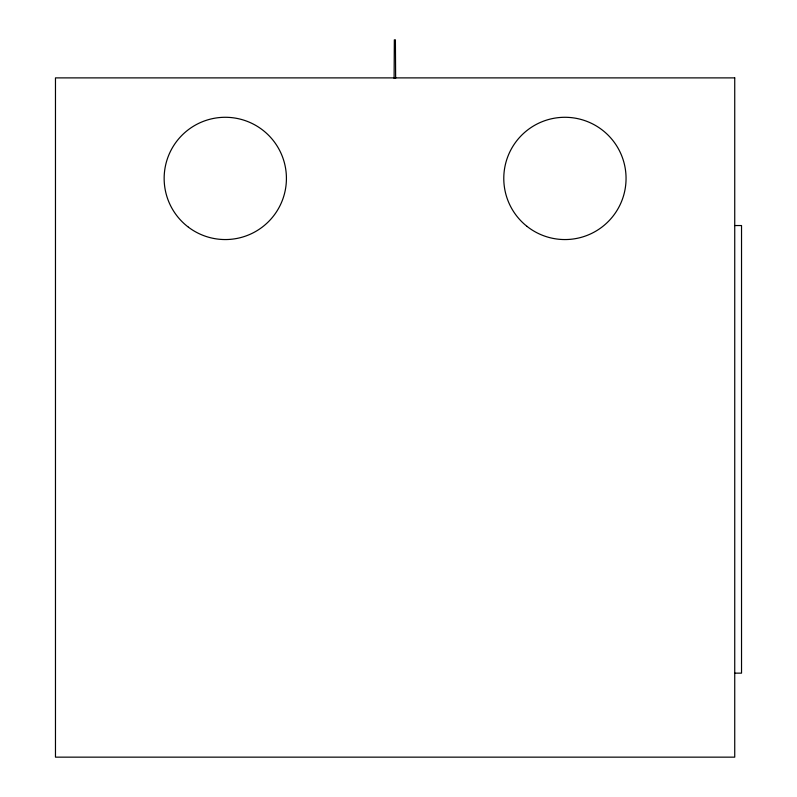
<?xml version="1.0" encoding="UTF-8"?>
<svg xmlns="http://www.w3.org/2000/svg" width="797" height="797" viewBox="0 0 797 797"><rect width="100%" height="100%" fill="white"/><g stroke="black" fill="none" stroke-linecap="round" stroke-linejoin="round"><path stroke-width="1.2" d="M394.107 78.415L394.336 39.85L395.402 39.85L395.641 78.415M734.734 225.541L741.529 225.541L741.529 673.146L734.734 673.146M734.734 77.887L55.471 77.887L55.471 757.15L734.734 757.15L734.734 77.887M188.431 227.195A61.13 61.13 0 0 0 285.954 185.95A61.13 61.13 0 0 0 201.482 122.11A61.13 61.13 0 0 0 188.431 227.195M526.927 226.318A61.13 61.13 0 0 0 625.396 187.375A61.13 61.13 0 0 0 542.438 121.572A61.13 61.13 0 0 0 526.927 226.318"/></g></svg>
